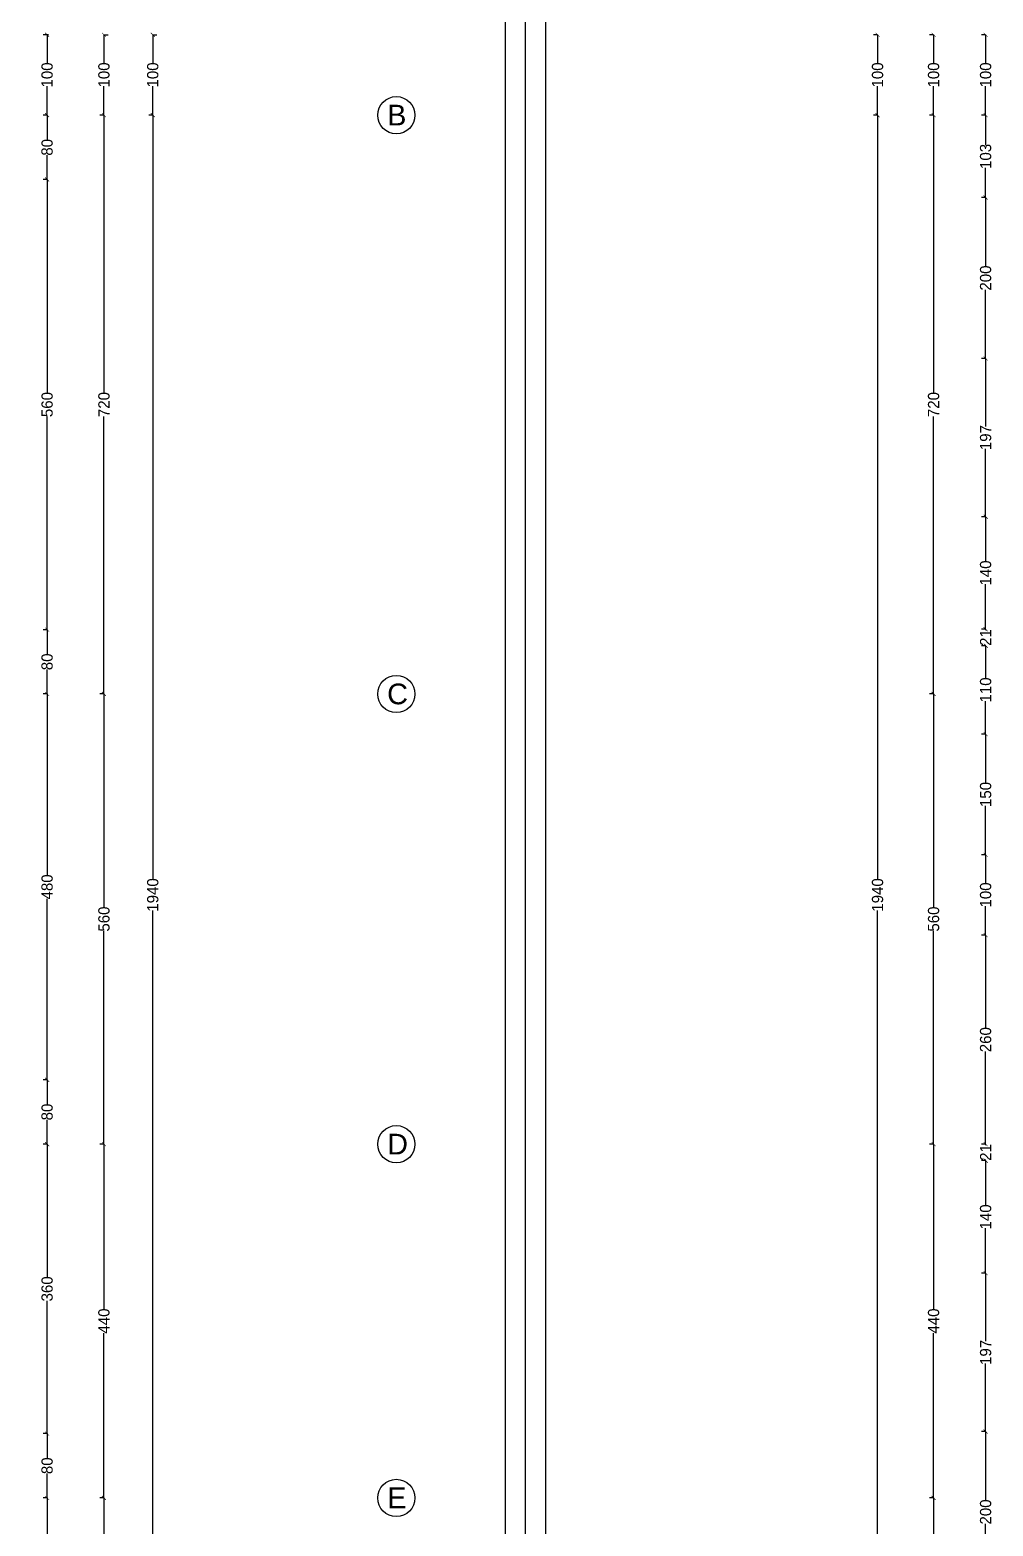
# Model space of a CAD drawing. Header units: millimetres. Extents: x 11848 to 21447, y 11375 to 20030.
# Drawn here: x 19586 to 20783, y 17233 to 19095 of the extents above; entities that cross this region are included whole.
import ezdxf

# ---------------------------------------------------------------- set-up
doc = ezdxf.new("R2010")
doc.units = ezdxf.units.MM
for name, color, linetype in [('CZM YAZI', 40, 'Continuous'), ('CZM ÖLÇÜ', 142, 'Continuous'), ('YAZI', 4, 'Continuous')]:
    doc.layers.add(name, color=color, linetype=linetype)
doc.styles.add('dış ölçü', font='BASKVILL.TTF')
doc.styles.get("Standard").update_dxf_attribs({"font": 'arial.ttf'})
doc.dimstyles.new('dış ölçü', dxfattribs={"dimtxt": 14, "dimasz": 5, "dimexe": 5, "dimexo": 5, "dimgap": 0.09, "dimtad": 0, "dimdec": 0, "dimzin": 0, "dimdsep": 46, "dimtxsty": 'dış ölçü', "dimblk": 'ARCHTICK', "dimcen": 0, "dimadec": 0, "dimazin": 0, "dimtfac": 1, "dimtdec": 0, "dimtix": 1, "dimtofl": 0, "dimtmove": 0, "dimatfit": 3, "dimldrblk": 'ARCHTICK', "dimfxl": 5, "dimfxlon": 1, "dimtolj": 1, "dimtzin": 0, "dimarcsym": 0})

# ---------------------------------------------------------------- blocks, each defined once
blk = doc.blocks.new('_ArchTick')
at = {"color": 0, "linetype": 'ByBlock', "const_width": 0.15}
blk.add_lwpolyline([(-0.5, -0.5), (0.5, 0.5)], dxfattribs=at)
blk = doc.blocks.new('*D333')
at = {"layer": 'CZM ÖLÇÜ', "color": 0, "lineweight": -2, "transparency": 16777216}
for p, q in [((20709.3, 18988.5), (20704.3, 18988.5)), ((20709.3, 18988.5), (20709.3, 18643.1)), ((20709.3, 18268.5), (20709.3, 18613.8)), ((20709.3, 18268.5), (20704.3, 18268.5))]:
    blk.add_line(p, q, dxfattribs=at)
at = {"layer": 'Defpoints', "color": 0, "transparency": 16777216}
for p in [(20709.3, 18988.5), (20709.3, 18268.5), (20709.3, 18268.5)]:
    blk.add_point(p, dxfattribs=at)
at = {"layer": 'CZM ÖLÇÜ', "color": 0, "lineweight": -2, "transparency": 16777216, "xscale": 5, "yscale": 5, "zscale": 5}
for p, rotation in [((20709.3, 18988.5), 90), ((20709.3, 18268.5), 270)]:
    blk.add_blockref('_ArchTick', p, dxfattribs=dict(at, rotation=rotation))
at = {"layer": 'CZM ÖLÇÜ', "color": 0, "transparency": 16777216, "insert": (20709.3, 18628.5), "char_height": 14, "attachment_point": 5, "rotation": 90, "style": 'dış ölçü'}
blk.add_mtext('\\A1;720', dxfattribs=at)
blk = doc.blocks.new('*D334')
at = {"layer": 'CZM ÖLÇÜ', "color": 0, "lineweight": -2, "transparency": 16777216}
for p, q in [((20709.3, 18268.5), (20704.3, 18268.5)), ((20709.3, 18268.5), (20709.3, 18003.4)), ((20709.3, 17708.5), (20709.3, 17973.5)), ((20709.3, 17708.5), (20704.3, 17708.5))]:
    blk.add_line(p, q, dxfattribs=at)
at = {"layer": 'Defpoints', "color": 0, "transparency": 16777216}
for p in [(20709.3, 18268.5), (20709.3, 17708.5), (20709.3, 17708.5)]:
    blk.add_point(p, dxfattribs=at)
at = {"layer": 'CZM ÖLÇÜ', "color": 0, "lineweight": -2, "transparency": 16777216, "xscale": 5, "yscale": 5, "zscale": 5}
for p, rotation in [((20709.3, 18268.5), 90), ((20709.3, 17708.5), 270)]:
    blk.add_blockref('_ArchTick', p, dxfattribs=dict(at, rotation=rotation))
at = {"layer": 'CZM ÖLÇÜ', "color": 0, "transparency": 16777216, "insert": (20709.3, 17988.5), "char_height": 14, "attachment_point": 5, "rotation": 90, "style": 'dış ölçü'}
blk.add_mtext('\\A1;560', dxfattribs=at)
blk = doc.blocks.new('*D335')
at = {"layer": 'CZM ÖLÇÜ', "color": 0, "lineweight": -2, "transparency": 16777216}
for p, q in [((20709.3, 17708.5), (20704.3, 17708.5)), ((20709.3, 17708.5), (20709.3, 17503.3)), ((20709.3, 17268.5), (20709.3, 17473.6)), ((20709.3, 17268.5), (20704.3, 17268.5))]:
    blk.add_line(p, q, dxfattribs=at)
at = {"layer": 'Defpoints', "color": 0, "transparency": 16777216}
for p in [(20709.3, 17708.5), (20709.3, 17268.5), (20709.3, 17268.5)]:
    blk.add_point(p, dxfattribs=at)
at = {"layer": 'CZM ÖLÇÜ', "color": 0, "lineweight": -2, "transparency": 16777216, "xscale": 5, "yscale": 5, "zscale": 5}
for p, rotation in [((20709.3, 17708.5), 90), ((20709.3, 17268.5), 270)]:
    blk.add_blockref('_ArchTick', p, dxfattribs=dict(at, rotation=rotation))
at = {"layer": 'CZM ÖLÇÜ', "color": 0, "transparency": 16777216, "insert": (20709.3, 17488.5), "char_height": 14, "attachment_point": 5, "rotation": 90, "style": 'dış ölçü'}
blk.add_mtext('\\A1;440', dxfattribs=at)
blk = doc.blocks.new('*D336')
at = {"layer": 'CZM ÖLÇÜ', "color": 0, "lineweight": -2, "transparency": 16777216}
for p, q in [((20709.3, 17268.5), (20704.3, 17268.5)), ((20709.3, 17268.5), (20709.3, 17193.3)), ((20709.3, 17089.9), (20709.3, 17165.1)), ((20709.3, 17089.9), (20704.3, 17089.9))]:
    blk.add_line(p, q, dxfattribs=at)
at = {"layer": 'Defpoints', "color": 0, "transparency": 16777216}
for p in [(20709.3, 17268.5), (20709.3, 17089.9), (20709.3, 17089.9)]:
    blk.add_point(p, dxfattribs=at)
at = {"layer": 'CZM ÖLÇÜ', "color": 0, "lineweight": -2, "transparency": 16777216, "xscale": 5, "yscale": 5, "zscale": 5}
for p, rotation in [((20709.3, 17268.5), 90), ((20709.3, 17089.9), 270)]:
    blk.add_blockref('_ArchTick', p, dxfattribs=dict(at, rotation=rotation))
at = {"layer": 'CZM ÖLÇÜ', "color": 0, "transparency": 16777216, "insert": (20709.3, 17179.2), "char_height": 14, "attachment_point": 5, "rotation": 90, "style": 'dış ölçü'}
blk.add_mtext('\\A1;179', dxfattribs=at)
blk = doc.blocks.new('*D338')
at = {"layer": 'CZM ÖLÇÜ', "color": 0, "lineweight": -2, "transparency": 16777216}
for p, q in [((20639.6, 18988.5), (20634.6, 18988.5)), ((20639.6, 18988.5), (20639.6, 18037.7)), ((20639.6, 17048.5), (20639.6, 17999.2)), ((20639.6, 17048.5), (20634.6, 17048.5))]:
    blk.add_line(p, q, dxfattribs=at)
at = {"layer": 'Defpoints', "color": 0, "transparency": 16777216}
for p in [(20639.6, 18988.5), (20639.6, 18988.5), (20639.6, 17048.5)]:
    blk.add_point(p, dxfattribs=at)
at = {"layer": 'CZM ÖLÇÜ', "color": 0, "lineweight": -2, "transparency": 16777216, "xscale": 5, "yscale": 5, "zscale": 5}
for p, rotation in [((20639.6, 18988.5), 90), ((20639.6, 17048.5), 270)]:
    blk.add_blockref('_ArchTick', p, dxfattribs=dict(at, rotation=rotation))
at = {"layer": 'CZM ÖLÇÜ', "color": 0, "transparency": 16777216, "insert": (20639.6, 18018.5), "char_height": 14, "attachment_point": 5, "rotation": 90, "style": 'dış ölçü'}
blk.add_mtext('\\A1;1940', dxfattribs=at)
blk = doc.blocks.new('*D339')
at = {"layer": 'CZM ÖLÇÜ', "color": 0, "lineweight": -2, "transparency": 16777216}
for p, q in [((20774, 19088.5), (20769, 19088.5)), ((20774, 19088.5), (20774, 19052.6)), ((20774, 18988.5), (20774, 19024.4)), ((20774, 18988.5), (20769, 18988.5))]:
    blk.add_line(p, q, dxfattribs=at)
at = {"layer": 'Defpoints', "color": 0, "transparency": 16777216}
for p in [(20774, 19088.5), (20774, 18988.5), (20774, 18988.5)]:
    blk.add_point(p, dxfattribs=at)
at = {"layer": 'CZM ÖLÇÜ', "color": 0, "lineweight": -2, "transparency": 16777216, "xscale": 5, "yscale": 5, "zscale": 5}
for p, rotation in [((20774, 19088.5), 90), ((20774, 18988.5), 270)]:
    blk.add_blockref('_ArchTick', p, dxfattribs=dict(at, rotation=rotation))
at = {"layer": 'CZM ÖLÇÜ', "color": 0, "transparency": 16777216, "insert": (20774, 19038.5), "char_height": 14, "attachment_point": 5, "rotation": 90, "style": 'dış ölçü'}
blk.add_mtext('\\A1;100', dxfattribs=at)
blk = doc.blocks.new('*D340')
at = {"layer": 'CZM ÖLÇÜ', "color": 0, "lineweight": -2, "transparency": 16777216}
for p, q in [((20774, 18988.5), (20769, 18988.5)), ((20774, 18988.5), (20774, 18951.3)), ((20774, 18885.9), (20774, 18923.1)), ((20774, 18885.9), (20769, 18885.9))]:
    blk.add_line(p, q, dxfattribs=at)
at = {"layer": 'Defpoints', "color": 0, "transparency": 16777216}
for p in [(20774, 18988.5), (20774, 18885.9), (20774, 18885.9)]:
    blk.add_point(p, dxfattribs=at)
at = {"layer": 'CZM ÖLÇÜ', "color": 0, "lineweight": -2, "transparency": 16777216, "xscale": 5, "yscale": 5, "zscale": 5}
for p, rotation in [((20774, 18988.5), 90), ((20774, 18885.9), 270)]:
    blk.add_blockref('_ArchTick', p, dxfattribs=dict(at, rotation=rotation))
at = {"layer": 'CZM ÖLÇÜ', "color": 0, "transparency": 16777216, "insert": (20774, 18937.2), "char_height": 14, "attachment_point": 5, "rotation": 90, "style": 'dış ölçü'}
blk.add_mtext('\\A1;103', dxfattribs=at)
blk = doc.blocks.new('*D341')
at = {"layer": 'CZM ÖLÇÜ', "color": 0, "lineweight": -2, "transparency": 16777216}
for p, q in [((20774, 18885.9), (20769, 18885.9)), ((20774, 18885.9), (20774, 18800.7)), ((20774, 18685.9), (20774, 18771.1)), ((20774, 18685.9), (20769, 18685.9))]:
    blk.add_line(p, q, dxfattribs=at)
at = {"layer": 'Defpoints', "color": 0, "transparency": 16777216}
for p in [(20774, 18885.9), (20774, 18685.9), (20774, 18685.9)]:
    blk.add_point(p, dxfattribs=at)
at = {"layer": 'CZM ÖLÇÜ', "color": 0, "lineweight": -2, "transparency": 16777216, "xscale": 5, "yscale": 5, "zscale": 5}
for p, rotation in [((20774, 18885.9), 90), ((20774, 18685.9), 270)]:
    blk.add_blockref('_ArchTick', p, dxfattribs=dict(at, rotation=rotation))
at = {"layer": 'CZM ÖLÇÜ', "color": 0, "transparency": 16777216, "insert": (20774, 18785.9), "char_height": 14, "attachment_point": 5, "rotation": 90, "style": 'dış ölçü'}
blk.add_mtext('\\A1;200', dxfattribs=at)
blk = doc.blocks.new('*D342')
at = {"layer": 'CZM ÖLÇÜ', "color": 0, "lineweight": -2, "transparency": 16777216}
for p, q in [((20774, 18685.9), (20769, 18685.9)), ((20774, 18685.9), (20774, 18601.4)), ((20774, 18489), (20774, 18573.5)), ((20774, 18489), (20769, 18489))]:
    blk.add_line(p, q, dxfattribs=at)
at = {"layer": 'Defpoints', "color": 0, "transparency": 16777216}
for p in [(20774, 18685.9), (20774, 18489), (20774, 18489)]:
    blk.add_point(p, dxfattribs=at)
at = {"layer": 'CZM ÖLÇÜ', "color": 0, "lineweight": -2, "transparency": 16777216, "xscale": 5, "yscale": 5, "zscale": 5}
for p, rotation in [((20774, 18685.9), 90), ((20774, 18489), 270)]:
    blk.add_blockref('_ArchTick', p, dxfattribs=dict(at, rotation=rotation))
at = {"layer": 'CZM ÖLÇÜ', "color": 0, "transparency": 16777216, "insert": (20774, 18587.4), "char_height": 14, "attachment_point": 5, "rotation": 90, "style": 'dış ölçü'}
blk.add_mtext('\\A1;197', dxfattribs=at)
blk = doc.blocks.new('*D343')
at = {"layer": 'CZM ÖLÇÜ', "color": 0, "lineweight": -2, "transparency": 16777216}
for p, q in [((20774, 18489), (20769, 18489)), ((20774, 18489), (20774, 18433.1)), ((20774, 18349), (20774, 18404.9)), ((20774, 18349), (20769, 18349))]:
    blk.add_line(p, q, dxfattribs=at)
at = {"layer": 'Defpoints', "color": 0, "transparency": 16777216}
for p in [(20774, 18489), (20774, 18349), (20774, 18349)]:
    blk.add_point(p, dxfattribs=at)
at = {"layer": 'CZM ÖLÇÜ', "color": 0, "lineweight": -2, "transparency": 16777216, "xscale": 5, "yscale": 5, "zscale": 5}
for p, rotation in [((20774, 18489), 90), ((20774, 18349), 270)]:
    blk.add_blockref('_ArchTick', p, dxfattribs=dict(at, rotation=rotation))
at = {"layer": 'CZM ÖLÇÜ', "color": 0, "transparency": 16777216, "insert": (20774, 18419), "char_height": 14, "attachment_point": 5, "rotation": 90, "style": 'dış ölçü'}
blk.add_mtext('\\A1;140', dxfattribs=at)
blk = doc.blocks.new('*D344')
at = {"layer": 'CZM ÖLÇÜ', "color": 0, "lineweight": -2, "transparency": 16777216}
for p, q in [((20774, 18349), (20769, 18349)), ((20774, 18349), (20774, 18347.7)), ((20774, 18328.5), (20769, 18328.5)), ((20774, 18328.5), (20774, 18329.8))]:
    blk.add_line(p, q, dxfattribs=at)
at = {"layer": 'Defpoints', "color": 0, "transparency": 16777216}
for p in [(20774, 18349), (20774, 18328.5), (20774, 18328.5)]:
    blk.add_point(p, dxfattribs=at)
at = {"layer": 'CZM ÖLÇÜ', "color": 0, "lineweight": -2, "transparency": 16777216, "xscale": 5, "yscale": 5, "zscale": 5}
for p, rotation in [((20774, 18349), 90), ((20774, 18328.5), 270)]:
    blk.add_blockref('_ArchTick', p, dxfattribs=dict(at, rotation=rotation))
at = {"layer": 'CZM ÖLÇÜ', "color": 0, "transparency": 16777216, "insert": (20774, 18338.7), "char_height": 14, "attachment_point": 5, "rotation": 90, "style": 'dış ölçü'}
blk.add_mtext('\\A1;21', dxfattribs=at)
blk = doc.blocks.new('*D345')
at = {"layer": 'CZM ÖLÇÜ', "color": 0, "lineweight": -2, "transparency": 16777216}
for p, q in [((20774, 18328.5), (20769, 18328.5)), ((20774, 18328.5), (20774, 18287.6)), ((20774, 18218.5), (20774, 18259.4)), ((20774, 18218.5), (20769, 18218.5))]:
    blk.add_line(p, q, dxfattribs=at)
at = {"layer": 'Defpoints', "color": 0, "transparency": 16777216}
for p in [(20774, 18328.5), (20774, 18218.5), (20774, 18218.5)]:
    blk.add_point(p, dxfattribs=at)
at = {"layer": 'CZM ÖLÇÜ', "color": 0, "lineweight": -2, "transparency": 16777216, "xscale": 5, "yscale": 5, "zscale": 5}
for p, rotation in [((20774, 18328.5), 90), ((20774, 18218.5), 270)]:
    blk.add_blockref('_ArchTick', p, dxfattribs=dict(at, rotation=rotation))
at = {"layer": 'CZM ÖLÇÜ', "color": 0, "transparency": 16777216, "insert": (20774, 18273.5), "char_height": 14, "attachment_point": 5, "rotation": 90, "style": 'dış ölçü'}
blk.add_mtext('\\A1;110', dxfattribs=at)
blk = doc.blocks.new('*D346')
at = {"layer": 'CZM ÖLÇÜ', "color": 0, "lineweight": -2, "transparency": 16777216}
for p, q in [((20774, 18218.5), (20769, 18218.5)), ((20774, 18218.5), (20774, 18157.6)), ((20774, 18068.5), (20774, 18129.4)), ((20774, 18068.5), (20769, 18068.5))]:
    blk.add_line(p, q, dxfattribs=at)
at = {"layer": 'Defpoints', "color": 0, "transparency": 16777216}
for p in [(20774, 18218.5), (20774, 18068.5), (20774, 18068.5)]:
    blk.add_point(p, dxfattribs=at)
at = {"layer": 'CZM ÖLÇÜ', "color": 0, "lineweight": -2, "transparency": 16777216, "xscale": 5, "yscale": 5, "zscale": 5}
for p, rotation in [((20774, 18218.5), 90), ((20774, 18068.5), 270)]:
    blk.add_blockref('_ArchTick', p, dxfattribs=dict(at, rotation=rotation))
at = {"layer": 'CZM ÖLÇÜ', "color": 0, "transparency": 16777216, "insert": (20774, 18143.5), "char_height": 14, "attachment_point": 5, "rotation": 90, "style": 'dış ölçü'}
blk.add_mtext('\\A1;150', dxfattribs=at)
blk = doc.blocks.new('*D347')
at = {"layer": 'CZM ÖLÇÜ', "color": 0, "lineweight": -2, "transparency": 16777216}
for p, q in [((20774, 18068.5), (20769, 18068.5)), ((20774, 18068.5), (20774, 18032.6)), ((20774, 17968.5), (20774, 18004.4)), ((20774, 17968.5), (20769, 17968.5))]:
    blk.add_line(p, q, dxfattribs=at)
at = {"layer": 'Defpoints', "color": 0, "transparency": 16777216}
for p in [(20774, 18068.5), (20774, 17968.5), (20774, 17968.5)]:
    blk.add_point(p, dxfattribs=at)
at = {"layer": 'CZM ÖLÇÜ', "color": 0, "lineweight": -2, "transparency": 16777216, "xscale": 5, "yscale": 5, "zscale": 5}
for p, rotation in [((20774, 18068.5), 90), ((20774, 17968.5), 270)]:
    blk.add_blockref('_ArchTick', p, dxfattribs=dict(at, rotation=rotation))
at = {"layer": 'CZM ÖLÇÜ', "color": 0, "transparency": 16777216, "insert": (20774, 18018.5), "char_height": 14, "attachment_point": 5, "rotation": 90, "style": 'dış ölçü'}
blk.add_mtext('\\A1;100', dxfattribs=at)
blk = doc.blocks.new('*D348')
at = {"layer": 'CZM ÖLÇÜ', "color": 0, "lineweight": -2, "transparency": 16777216}
for p, q in [((20774, 17968.5), (20769, 17968.5)), ((20774, 17968.5), (20774, 17853.3)), ((20774, 17708.5), (20774, 17823.6)), ((20774, 17708.5), (20769, 17708.5))]:
    blk.add_line(p, q, dxfattribs=at)
at = {"layer": 'Defpoints', "color": 0, "transparency": 16777216}
for p in [(20774, 17968.5), (20774, 17708.5), (20774, 17708.5)]:
    blk.add_point(p, dxfattribs=at)
at = {"layer": 'CZM ÖLÇÜ', "color": 0, "lineweight": -2, "transparency": 16777216, "xscale": 5, "yscale": 5, "zscale": 5}
for p, rotation in [((20774, 17968.5), 90), ((20774, 17708.5), 270)]:
    blk.add_blockref('_ArchTick', p, dxfattribs=dict(at, rotation=rotation))
at = {"layer": 'CZM ÖLÇÜ', "color": 0, "transparency": 16777216, "insert": (20774, 17838.5), "char_height": 14, "attachment_point": 5, "rotation": 90, "style": 'dış ölçü'}
blk.add_mtext('\\A1;260', dxfattribs=at)
blk = doc.blocks.new('*D349')
at = {"layer": 'CZM ÖLÇÜ', "color": 0, "lineweight": -2, "transparency": 16777216}
for p, q in [((20774, 17708.5), (20769, 17708.5)), ((20774, 17708.5), (20774, 17707.2)), ((20774, 17688), (20769, 17688)), ((20774, 17688), (20774, 17689.3))]:
    blk.add_line(p, q, dxfattribs=at)
at = {"layer": 'Defpoints', "color": 0, "transparency": 16777216}
for p in [(20774, 17708.5), (20774, 17688), (20774, 17688)]:
    blk.add_point(p, dxfattribs=at)
at = {"layer": 'CZM ÖLÇÜ', "color": 0, "lineweight": -2, "transparency": 16777216, "xscale": 5, "yscale": 5, "zscale": 5}
for p, rotation in [((20774, 17708.5), 90), ((20774, 17688), 270)]:
    blk.add_blockref('_ArchTick', p, dxfattribs=dict(at, rotation=rotation))
at = {"layer": 'CZM ÖLÇÜ', "color": 0, "transparency": 16777216, "insert": (20774, 17698.2), "char_height": 14, "attachment_point": 5, "rotation": 90, "style": 'dış ölçü'}
blk.add_mtext('\\A1;21', dxfattribs=at)
blk = doc.blocks.new('*D350')
at = {"layer": 'CZM ÖLÇÜ', "color": 0, "lineweight": -2, "transparency": 16777216}
for p, q in [((20774, 17688), (20769, 17688)), ((20774, 17688), (20774, 17632.1)), ((20774, 17548), (20774, 17603.9)), ((20774, 17548), (20769, 17548))]:
    blk.add_line(p, q, dxfattribs=at)
at = {"layer": 'Defpoints', "color": 0, "transparency": 16777216}
for p in [(20774, 17688), (20774, 17548), (20774, 17548)]:
    blk.add_point(p, dxfattribs=at)
at = {"layer": 'CZM ÖLÇÜ', "color": 0, "lineweight": -2, "transparency": 16777216, "xscale": 5, "yscale": 5, "zscale": 5}
for p, rotation in [((20774, 17688), 90), ((20774, 17548), 270)]:
    blk.add_blockref('_ArchTick', p, dxfattribs=dict(at, rotation=rotation))
at = {"layer": 'CZM ÖLÇÜ', "color": 0, "transparency": 16777216, "insert": (20774, 17618), "char_height": 14, "attachment_point": 5, "rotation": 90, "style": 'dış ölçü'}
blk.add_mtext('\\A1;140', dxfattribs=at)
blk = doc.blocks.new('*D351')
at = {"layer": 'CZM ÖLÇÜ', "color": 0, "lineweight": -2, "transparency": 16777216}
for p, q in [((20774, 17548), (20769, 17548)), ((20774, 17548), (20774, 17463.4)), ((20774, 17351), (20774, 17435.5)), ((20774, 17351), (20769, 17351))]:
    blk.add_line(p, q, dxfattribs=at)
at = {"layer": 'Defpoints', "color": 0, "transparency": 16777216}
for p in [(20774, 17548), (20774, 17351), (20774, 17351)]:
    blk.add_point(p, dxfattribs=at)
at = {"layer": 'CZM ÖLÇÜ', "color": 0, "lineweight": -2, "transparency": 16777216, "xscale": 5, "yscale": 5, "zscale": 5}
for p, rotation in [((20774, 17548), 90), ((20774, 17351), 270)]:
    blk.add_blockref('_ArchTick', p, dxfattribs=dict(at, rotation=rotation))
at = {"layer": 'CZM ÖLÇÜ', "color": 0, "transparency": 16777216, "insert": (20774, 17449.5), "char_height": 14, "attachment_point": 5, "rotation": 90, "style": 'dış ölçü'}
blk.add_mtext('\\A1;197', dxfattribs=at)
blk = doc.blocks.new('*D352')
at = {"layer": 'CZM ÖLÇÜ', "color": 0, "lineweight": -2, "transparency": 16777216}
for p, q in [((20774, 17351), (20769, 17351)), ((20774, 17351), (20774, 17265.8)), ((20774, 17151), (20774, 17236.2)), ((20774, 17151), (20769, 17151))]:
    blk.add_line(p, q, dxfattribs=at)
at = {"layer": 'Defpoints', "color": 0, "transparency": 16777216}
for p in [(20774, 17351), (20774, 17151), (20774, 17151)]:
    blk.add_point(p, dxfattribs=at)
at = {"layer": 'CZM ÖLÇÜ', "color": 0, "lineweight": -2, "transparency": 16777216, "xscale": 5, "yscale": 5, "zscale": 5}
for p, rotation in [((20774, 17351), 90), ((20774, 17151), 270)]:
    blk.add_blockref('_ArchTick', p, dxfattribs=dict(at, rotation=rotation))
at = {"layer": 'CZM ÖLÇÜ', "color": 0, "transparency": 16777216, "insert": (20774, 17251), "char_height": 14, "attachment_point": 5, "rotation": 90, "style": 'dış ölçü'}
blk.add_mtext('\\A1;200', dxfattribs=at)
blk = doc.blocks.new('*D357')
at = {"layer": 'CZM ÖLÇÜ', "color": 0, "lineweight": -2, "transparency": 16777216}
for p, q in [((20709.3, 19088.5), (20704.3, 19088.5)), ((20709.3, 19088.5), (20709.3, 19052.6)), ((20709.3, 18988.5), (20709.3, 19024.4)), ((20709.3, 18988.5), (20704.3, 18988.5))]:
    blk.add_line(p, q, dxfattribs=at)
at = {"layer": 'Defpoints', "color": 0, "transparency": 16777216}
for p in [(20709.3, 19088.5), (20709.3, 18988.5), (20709.3, 18988.5)]:
    blk.add_point(p, dxfattribs=at)
at = {"layer": 'CZM ÖLÇÜ', "color": 0, "lineweight": -2, "transparency": 16777216, "xscale": 5, "yscale": 5, "zscale": 5}
for p, rotation in [((20709.3, 19088.5), 90), ((20709.3, 18988.5), 270)]:
    blk.add_blockref('_ArchTick', p, dxfattribs=dict(at, rotation=rotation))
at = {"layer": 'CZM ÖLÇÜ', "color": 0, "transparency": 16777216, "insert": (20709.3, 19038.5), "char_height": 14, "attachment_point": 5, "rotation": 90, "style": 'dış ölçü'}
blk.add_mtext('\\A1;100', dxfattribs=at)
blk = doc.blocks.new('*D358')
at = {"layer": 'CZM ÖLÇÜ', "color": 0, "lineweight": -2, "transparency": 16777216}
for p, q in [((20639.6, 19088.5), (20634.6, 19088.5)), ((20639.6, 19088.5), (20639.6, 19052.6)), ((20639.6, 18988.5), (20639.6, 19024.4)), ((20639.6, 18988.5), (20634.6, 18988.5))]:
    blk.add_line(p, q, dxfattribs=at)
at = {"layer": 'Defpoints', "color": 0, "transparency": 16777216}
for p in [(20639.6, 19088.5), (20639.6, 18988.5), (20639.6, 18988.5)]:
    blk.add_point(p, dxfattribs=at)
at = {"layer": 'CZM ÖLÇÜ', "color": 0, "lineweight": -2, "transparency": 16777216, "xscale": 5, "yscale": 5, "zscale": 5}
for p, rotation in [((20639.6, 19088.5), 90), ((20639.6, 18988.5), 270)]:
    blk.add_blockref('_ArchTick', p, dxfattribs=dict(at, rotation=rotation))
at = {"layer": 'CZM ÖLÇÜ', "color": 0, "transparency": 16777216, "insert": (20639.6, 19038.5), "char_height": 14, "attachment_point": 5, "rotation": 90, "style": 'dış ölçü'}
blk.add_mtext('\\A1;100', dxfattribs=at)
blk = doc.blocks.new('DSFSFSFFSF')
at = {"layer": 'YAZI'}
for points in [[(70404.7, 82998.6), (77154.7, 82998.6), (77154.7, 78498.6), (70404.7, 78498.6)], [(70429.7, 82973.6), (77129.7, 82973.6), (77129.7, 78523.6), (70429.7, 78523.6)], [(70454.7, 82948.6), (77104.7, 82948.6), (77104.7, 78548.6), (70454.7, 78548.6)]]:
    blk.add_lwpolyline(points, close=True, dxfattribs=at)
blk = doc.blocks.new('*D367')
at = {"layer": 'CZM ÖLÇÜ', "color": 0, "lineweight": -2, "transparency": 16777216}
for p, q in [((19677.6, 18988.5), (19672.6, 18988.5)), ((19677.6, 18988.5), (19677.6, 18643.1)), ((19677.6, 18268.5), (19677.6, 18613.8)), ((19677.6, 18268.5), (19672.6, 18268.5))]:
    blk.add_line(p, q, dxfattribs=at)
at = {"layer": 'Defpoints', "color": 0, "transparency": 16777216}
for p in [(19677.6, 18988.5), (19677.6, 18268.5), (19677.6, 18268.5)]:
    blk.add_point(p, dxfattribs=at)
at = {"layer": 'CZM ÖLÇÜ', "color": 0, "lineweight": -2, "transparency": 16777216, "xscale": 5, "yscale": 5, "zscale": 5}
for p, rotation in [((19677.6, 18988.5), 90), ((19677.6, 18268.5), 270)]:
    blk.add_blockref('_ArchTick', p, dxfattribs=dict(at, rotation=rotation))
at = {"layer": 'CZM ÖLÇÜ', "color": 0, "transparency": 16777216, "insert": (19677.6, 18628.5), "char_height": 14, "attachment_point": 5, "rotation": 90, "style": 'dış ölçü'}
blk.add_mtext('\\A1;720', dxfattribs=at)
blk = doc.blocks.new('*D368')
at = {"layer": 'CZM ÖLÇÜ', "color": 0, "lineweight": -2, "transparency": 16777216}
for p, q in [((19677.6, 18268.5), (19672.6, 18268.5)), ((19677.6, 18268.5), (19677.6, 18003.4)), ((19677.6, 17708.5), (19677.6, 17973.5)), ((19677.6, 17708.5), (19672.6, 17708.5))]:
    blk.add_line(p, q, dxfattribs=at)
at = {"layer": 'Defpoints', "color": 0, "transparency": 16777216}
for p in [(19677.6, 18268.5), (19677.6, 17708.5), (19677.6, 17708.5)]:
    blk.add_point(p, dxfattribs=at)
at = {"layer": 'CZM ÖLÇÜ', "color": 0, "lineweight": -2, "transparency": 16777216, "xscale": 5, "yscale": 5, "zscale": 5}
for p, rotation in [((19677.6, 18268.5), 90), ((19677.6, 17708.5), 270)]:
    blk.add_blockref('_ArchTick', p, dxfattribs=dict(at, rotation=rotation))
at = {"layer": 'CZM ÖLÇÜ', "color": 0, "transparency": 16777216, "insert": (19677.6, 17988.5), "char_height": 14, "attachment_point": 5, "rotation": 90, "style": 'dış ölçü'}
blk.add_mtext('\\A1;560', dxfattribs=at)
blk = doc.blocks.new('*D369')
at = {"layer": 'CZM ÖLÇÜ', "color": 0, "lineweight": -2, "transparency": 16777216}
for p, q in [((19677.6, 17708.5), (19672.6, 17708.5)), ((19677.6, 17708.5), (19677.6, 17503.3)), ((19677.6, 17268.5), (19677.6, 17473.6)), ((19677.6, 17268.5), (19672.6, 17268.5))]:
    blk.add_line(p, q, dxfattribs=at)
at = {"layer": 'Defpoints', "color": 0, "transparency": 16777216}
for p in [(19677.6, 17708.5), (19677.6, 17268.5), (19677.6, 17268.5)]:
    blk.add_point(p, dxfattribs=at)
at = {"layer": 'CZM ÖLÇÜ', "color": 0, "lineweight": -2, "transparency": 16777216, "xscale": 5, "yscale": 5, "zscale": 5}
for p, rotation in [((19677.6, 17708.5), 90), ((19677.6, 17268.5), 270)]:
    blk.add_blockref('_ArchTick', p, dxfattribs=dict(at, rotation=rotation))
at = {"layer": 'CZM ÖLÇÜ', "color": 0, "transparency": 16777216, "insert": (19677.6, 17488.5), "char_height": 14, "attachment_point": 5, "rotation": 90, "style": 'dış ölçü'}
blk.add_mtext('\\A1;440', dxfattribs=at)
blk = doc.blocks.new('*D370')
at = {"layer": 'CZM ÖLÇÜ', "color": 0, "lineweight": -2, "transparency": 16777216}
for p, q in [((19677.6, 17268.5), (19672.6, 17268.5)), ((19677.6, 17268.5), (19677.6, 17193.3)), ((19677.6, 17089.9), (19677.6, 17165.1)), ((19677.6, 17089.9), (19672.6, 17089.9))]:
    blk.add_line(p, q, dxfattribs=at)
at = {"layer": 'Defpoints', "color": 0, "transparency": 16777216}
for p in [(19677.6, 17268.5), (19677.6, 17089.9), (19677.6, 17089.9)]:
    blk.add_point(p, dxfattribs=at)
at = {"layer": 'CZM ÖLÇÜ', "color": 0, "lineweight": -2, "transparency": 16777216, "xscale": 5, "yscale": 5, "zscale": 5}
for p, rotation in [((19677.6, 17268.5), 90), ((19677.6, 17089.9), 270)]:
    blk.add_blockref('_ArchTick', p, dxfattribs=dict(at, rotation=rotation))
at = {"layer": 'CZM ÖLÇÜ', "color": 0, "transparency": 16777216, "insert": (19677.6, 17179.2), "char_height": 14, "attachment_point": 5, "rotation": 90, "style": 'dış ölçü'}
blk.add_mtext('\\A1;179', dxfattribs=at)
blk = doc.blocks.new('*D386')
at = {"layer": 'CZM ÖLÇÜ', "color": 0, "lineweight": -2, "transparency": 16777216}
for p, q in [((19738.3, 18988.5), (19733.3, 18988.5)), ((19738.3, 18988.5), (19738.3, 18037.7)), ((19738.3, 17048.5), (19738.3, 17999.2)), ((19738.3, 17048.5), (19733.3, 17048.5))]:
    blk.add_line(p, q, dxfattribs=at)
at = {"layer": 'Defpoints', "color": 0, "transparency": 16777216}
for p in [(19738.3, 18988.5), (19738.3, 18988.5), (19738.3, 17048.5)]:
    blk.add_point(p, dxfattribs=at)
at = {"layer": 'CZM ÖLÇÜ', "color": 0, "lineweight": -2, "transparency": 16777216, "xscale": 5, "yscale": 5, "zscale": 5}
for p, rotation in [((19738.3, 18988.5), 90), ((19738.3, 17048.5), 270)]:
    blk.add_blockref('_ArchTick', p, dxfattribs=dict(at, rotation=rotation))
at = {"layer": 'CZM ÖLÇÜ', "color": 0, "transparency": 16777216, "insert": (19738.3, 18018.5), "char_height": 14, "attachment_point": 5, "rotation": 90, "style": 'dış ölçü'}
blk.add_mtext('\\A1;1940', dxfattribs=at)
blk = doc.blocks.new('*D395')
at = {"layer": 'CZM ÖLÇÜ', "color": 0, "lineweight": -2, "transparency": 16777216}
for p, q in [((19677.6, 19088.5), (19682.6, 19088.5)), ((19677.6, 19088.5), (19677.6, 19052.6)), ((19677.6, 18988.5), (19677.6, 19024.4)), ((19677.6, 18988.5), (19672.6, 18988.5))]:
    blk.add_line(p, q, dxfattribs=at)
at = {"layer": 'Defpoints', "color": 0, "transparency": 16777216}
for p in [(19677.6, 19088.5), (19677.6, 18988.5), (19677.6, 18988.5)]:
    blk.add_point(p, dxfattribs=at)
at = {"layer": 'CZM ÖLÇÜ', "color": 0, "lineweight": -2, "transparency": 16777216, "xscale": 5, "yscale": 5, "zscale": 5}
for p, rotation in [((19677.6, 19088.5), 90), ((19677.6, 18988.5), 270)]:
    blk.add_blockref('_ArchTick', p, dxfattribs=dict(at, rotation=rotation))
at = {"layer": 'CZM ÖLÇÜ', "color": 0, "transparency": 16777216, "insert": (19677.6, 19038.5), "char_height": 14, "attachment_point": 5, "rotation": 90, "style": 'dış ölçü'}
blk.add_mtext('\\A1;100', dxfattribs=at)
blk = doc.blocks.new('*D396')
at = {"layer": 'CZM ÖLÇÜ', "color": 0, "lineweight": -2, "transparency": 16777216}
for p, q in [((19738.3, 19088.5), (19743.3, 19088.5)), ((19738.3, 19088.5), (19738.3, 19052.6)), ((19738.3, 18988.5), (19738.3, 19024.4)), ((19738.3, 18988.5), (19733.3, 18988.5))]:
    blk.add_line(p, q, dxfattribs=at)
at = {"layer": 'Defpoints', "color": 0, "transparency": 16777216}
for p in [(19738.3, 19088.5), (19738.3, 18988.5), (19738.3, 18988.5)]:
    blk.add_point(p, dxfattribs=at)
at = {"layer": 'CZM ÖLÇÜ', "color": 0, "lineweight": -2, "transparency": 16777216, "xscale": 5, "yscale": 5, "zscale": 5}
for p, rotation in [((19738.3, 19088.5), 90), ((19738.3, 18988.5), 270)]:
    blk.add_blockref('_ArchTick', p, dxfattribs=dict(at, rotation=rotation))
at = {"layer": 'CZM ÖLÇÜ', "color": 0, "transparency": 16777216, "insert": (19738.3, 19038.5), "char_height": 14, "attachment_point": 5, "rotation": 90, "style": 'dış ölçü'}
blk.add_mtext('\\A1;100', dxfattribs=at)
blk = doc.blocks.new('*D412')
at = {"layer": 'CZM ÖLÇÜ', "color": 0, "lineweight": -2, "transparency": 16777216}
for p, q in [((19606.9, 17268.5), (19601.9, 17268.5)), ((19606.9, 17268.5), (19606.9, 17173.3)), ((19606.9, 17048.5), (19606.9, 17143.6)), ((19606.9, 17048.5), (19601.9, 17048.5))]:
    blk.add_line(p, q, dxfattribs=at)
at = {"layer": 'Defpoints', "color": 0, "transparency": 16777216}
for p in [(19606.9, 17268.5), (19606.9, 17268.5), (19606.9, 17048.5)]:
    blk.add_point(p, dxfattribs=at)
at = {"layer": 'CZM ÖLÇÜ', "color": 0, "lineweight": -2, "transparency": 16777216, "xscale": 5, "yscale": 5, "zscale": 5}
for p, rotation in [((19606.9, 17268.5), 90), ((19606.9, 17048.5), 270)]:
    blk.add_blockref('_ArchTick', p, dxfattribs=dict(at, rotation=rotation))
at = {"layer": 'CZM ÖLÇÜ', "color": 0, "transparency": 16777216, "insert": (19606.9, 17158.5), "char_height": 14, "attachment_point": 5, "rotation": 90, "style": 'dış ölçü'}
blk.add_mtext('\\A1;220', dxfattribs=at)
blk = doc.blocks.new('*D413')
at = {"layer": 'CZM ÖLÇÜ', "color": 0, "lineweight": -2, "transparency": 16777216}
for p, q in [((19606.9, 17348.5), (19601.9, 17348.5)), ((19606.9, 17348.5), (19606.9, 17318)), ((19606.9, 17268.5), (19606.9, 17298.9)), ((19606.9, 17268.5), (19601.9, 17268.5))]:
    blk.add_line(p, q, dxfattribs=at)
at = {"layer": 'Defpoints', "color": 0, "transparency": 16777216}
for p in [(19606.9, 17348.5), (19606.9, 17348.5), (19606.9, 17268.5)]:
    blk.add_point(p, dxfattribs=at)
at = {"layer": 'CZM ÖLÇÜ', "color": 0, "lineweight": -2, "transparency": 16777216, "xscale": 5, "yscale": 5, "zscale": 5}
for p, rotation in [((19606.9, 17348.5), 90), ((19606.9, 17268.5), 270)]:
    blk.add_blockref('_ArchTick', p, dxfattribs=dict(at, rotation=rotation))
at = {"layer": 'CZM ÖLÇÜ', "color": 0, "transparency": 16777216, "insert": (19606.9, 17308.5), "char_height": 14, "attachment_point": 5, "rotation": 90, "style": 'dış ölçü'}
blk.add_mtext('\\A1;80', dxfattribs=at)
blk = doc.blocks.new('*D414')
at = {"layer": 'CZM ÖLÇÜ', "color": 0, "lineweight": -2, "transparency": 16777216}
for p, q in [((19606.9, 17708.5), (19601.9, 17708.5)), ((19606.9, 17708.5), (19606.9, 17543.2)), ((19606.9, 17348.5), (19606.9, 17513.7)), ((19606.9, 17348.5), (19601.9, 17348.5))]:
    blk.add_line(p, q, dxfattribs=at)
at = {"layer": 'Defpoints', "color": 0, "transparency": 16777216}
for p in [(19606.9, 17708.5), (19606.9, 17708.5), (19606.9, 17348.5)]:
    blk.add_point(p, dxfattribs=at)
at = {"layer": 'CZM ÖLÇÜ', "color": 0, "lineweight": -2, "transparency": 16777216, "xscale": 5, "yscale": 5, "zscale": 5}
for p, rotation in [((19606.9, 17708.5), 90), ((19606.9, 17348.5), 270)]:
    blk.add_blockref('_ArchTick', p, dxfattribs=dict(at, rotation=rotation))
at = {"layer": 'CZM ÖLÇÜ', "color": 0, "transparency": 16777216, "insert": (19606.9, 17528.5), "char_height": 14, "attachment_point": 5, "rotation": 90, "style": 'dış ölçü'}
blk.add_mtext('\\A1;360', dxfattribs=at)
blk = doc.blocks.new('*D415')
at = {"layer": 'CZM ÖLÇÜ', "color": 0, "lineweight": -2, "transparency": 16777216}
for p, q in [((19606.9, 17788.5), (19601.9, 17788.5)), ((19606.9, 17788.5), (19606.9, 17758)), ((19606.9, 17708.5), (19606.9, 17738.9)), ((19606.9, 17708.5), (19601.9, 17708.5))]:
    blk.add_line(p, q, dxfattribs=at)
at = {"layer": 'Defpoints', "color": 0, "transparency": 16777216}
for p in [(19606.9, 17788.5), (19606.9, 17788.5), (19606.9, 17708.5)]:
    blk.add_point(p, dxfattribs=at)
at = {"layer": 'CZM ÖLÇÜ', "color": 0, "lineweight": -2, "transparency": 16777216, "xscale": 5, "yscale": 5, "zscale": 5}
for p, rotation in [((19606.9, 17788.5), 90), ((19606.9, 17708.5), 270)]:
    blk.add_blockref('_ArchTick', p, dxfattribs=dict(at, rotation=rotation))
at = {"layer": 'CZM ÖLÇÜ', "color": 0, "transparency": 16777216, "insert": (19606.9, 17748.5), "char_height": 14, "attachment_point": 5, "rotation": 90, "style": 'dış ölçü'}
blk.add_mtext('\\A1;80', dxfattribs=at)
blk = doc.blocks.new('*D416')
at = {"layer": 'CZM ÖLÇÜ', "color": 0, "lineweight": -2, "transparency": 16777216}
for p, q in [((19606.9, 18268.5), (19601.9, 18268.5)), ((19606.9, 18268.5), (19606.9, 18043.3)), ((19606.9, 17788.5), (19606.9, 18013.6)), ((19606.9, 17788.5), (19601.9, 17788.5))]:
    blk.add_line(p, q, dxfattribs=at)
at = {"layer": 'Defpoints', "color": 0, "transparency": 16777216}
for p in [(19606.9, 18268.5), (19606.9, 18268.5), (19606.9, 17788.5)]:
    blk.add_point(p, dxfattribs=at)
at = {"layer": 'CZM ÖLÇÜ', "color": 0, "lineweight": -2, "transparency": 16777216, "xscale": 5, "yscale": 5, "zscale": 5}
for p, rotation in [((19606.9, 18268.5), 90), ((19606.9, 17788.5), 270)]:
    blk.add_blockref('_ArchTick', p, dxfattribs=dict(at, rotation=rotation))
at = {"layer": 'CZM ÖLÇÜ', "color": 0, "transparency": 16777216, "insert": (19606.9, 18028.5), "char_height": 14, "attachment_point": 5, "rotation": 90, "style": 'dış ölçü'}
blk.add_mtext('\\A1;480', dxfattribs=at)
blk = doc.blocks.new('*D417')
at = {"layer": 'CZM ÖLÇÜ', "color": 0, "lineweight": -2, "transparency": 16777216}
for p, q in [((19606.9, 18348.5), (19601.9, 18348.5)), ((19606.9, 18348.5), (19606.9, 18318)), ((19606.9, 18268.5), (19606.9, 18298.9)), ((19606.9, 18268.5), (19601.9, 18268.5))]:
    blk.add_line(p, q, dxfattribs=at)
at = {"layer": 'Defpoints', "color": 0, "transparency": 16777216}
for p in [(19606.9, 18348.5), (19606.9, 18348.5), (19606.9, 18268.5)]:
    blk.add_point(p, dxfattribs=at)
at = {"layer": 'CZM ÖLÇÜ', "color": 0, "lineweight": -2, "transparency": 16777216, "xscale": 5, "yscale": 5, "zscale": 5}
for p, rotation in [((19606.9, 18348.5), 90), ((19606.9, 18268.5), 270)]:
    blk.add_blockref('_ArchTick', p, dxfattribs=dict(at, rotation=rotation))
at = {"layer": 'CZM ÖLÇÜ', "color": 0, "transparency": 16777216, "insert": (19606.9, 18308.5), "char_height": 14, "attachment_point": 5, "rotation": 90, "style": 'dış ölçü'}
blk.add_mtext('\\A1;80', dxfattribs=at)
blk = doc.blocks.new('*D418')
at = {"layer": 'CZM ÖLÇÜ', "color": 0, "lineweight": -2, "transparency": 16777216}
for p, q in [((19606.9, 18908.5), (19601.9, 18908.5)), ((19606.9, 18908.5), (19606.9, 18643.4)), ((19606.9, 18348.5), (19606.9, 18613.5)), ((19606.9, 18348.5), (19601.9, 18348.5))]:
    blk.add_line(p, q, dxfattribs=at)
at = {"layer": 'Defpoints', "color": 0, "transparency": 16777216}
for p in [(19606.9, 18908.5), (19606.9, 18908.5), (19606.9, 18348.5)]:
    blk.add_point(p, dxfattribs=at)
at = {"layer": 'CZM ÖLÇÜ', "color": 0, "lineweight": -2, "transparency": 16777216, "xscale": 5, "yscale": 5, "zscale": 5}
for p, rotation in [((19606.9, 18908.5), 90), ((19606.9, 18348.5), 270)]:
    blk.add_blockref('_ArchTick', p, dxfattribs=dict(at, rotation=rotation))
at = {"layer": 'CZM ÖLÇÜ', "color": 0, "transparency": 16777216, "insert": (19606.9, 18628.5), "char_height": 14, "attachment_point": 5, "rotation": 90, "style": 'dış ölçü'}
blk.add_mtext('\\A1;560', dxfattribs=at)
blk = doc.blocks.new('*D419')
at = {"layer": 'CZM ÖLÇÜ', "color": 0, "lineweight": -2, "transparency": 16777216}
for p, q in [((19606.9, 18988.5), (19601.9, 18988.5)), ((19606.9, 18988.5), (19606.9, 18958)), ((19606.9, 18908.5), (19606.9, 18938.9)), ((19606.9, 18908.5), (19601.9, 18908.5))]:
    blk.add_line(p, q, dxfattribs=at)
at = {"layer": 'Defpoints', "color": 0, "transparency": 16777216}
for p in [(19606.9, 18988.5), (19606.9, 18988.5), (19606.9, 18908.5)]:
    blk.add_point(p, dxfattribs=at)
at = {"layer": 'CZM ÖLÇÜ', "color": 0, "lineweight": -2, "transparency": 16777216, "xscale": 5, "yscale": 5, "zscale": 5}
for p, rotation in [((19606.9, 18988.5), 90), ((19606.9, 18908.5), 270)]:
    blk.add_blockref('_ArchTick', p, dxfattribs=dict(at, rotation=rotation))
at = {"layer": 'CZM ÖLÇÜ', "color": 0, "transparency": 16777216, "insert": (19606.9, 18948.5), "char_height": 14, "attachment_point": 5, "rotation": 90, "style": 'dış ölçü'}
blk.add_mtext('\\A1;80', dxfattribs=at)
blk = doc.blocks.new('*D420')
at = {"layer": 'CZM ÖLÇÜ', "color": 0, "lineweight": -2, "transparency": 16777216}
for p, q in [((19608.6, 19088.5), (19601.9, 19088.5)), ((19606.9, 19088.5), (19606.9, 19052.6)), ((19606.9, 18988.5), (19606.9, 19024.4)), ((19606.9, 18988.5), (19601.9, 18988.5))]:
    blk.add_line(p, q, dxfattribs=at)
at = {"layer": 'Defpoints', "color": 0, "transparency": 16777216}
for p in [(19606.9, 19088.5), (19613.6, 19088.5), (19606.9, 18988.5)]:
    blk.add_point(p, dxfattribs=at)
at = {"layer": 'CZM ÖLÇÜ', "color": 0, "lineweight": -2, "transparency": 16777216, "xscale": 5, "yscale": 5, "zscale": 5}
for p, rotation in [((19606.9, 19088.5), 90), ((19606.9, 18988.5), 270)]:
    blk.add_blockref('_ArchTick', p, dxfattribs=dict(at, rotation=rotation))
at = {"layer": 'CZM ÖLÇÜ', "color": 0, "transparency": 16777216, "insert": (19606.9, 19038.5), "char_height": 14, "attachment_point": 5, "rotation": 90, "style": 'dış ölçü'}
blk.add_mtext('\\A1;100', dxfattribs=at)

msp = doc.modelspace()

# ---------------------------------------------------------------- linework, layer by layer
at = {"layer": 'CZM YAZI'}
for centre in [(20041.102, 18988.463), (20041.102, 18268.463), (20041.102, 17708.463), (20041.102, 17268.463)]:
    msp.add_circle(centre, 23.162, dxfattribs=at)

# ---------------------------------------------------------------- block references
msp.add_blockref('DSFSFSFFSF', (-56928.251, -62968.536))

# ---------------------------------------------------------------- texts
at = {"layer": 'CZM YAZI', "char_height": 25.73885, "attachment_point": 1}
for s, insert in [('{\\fArial|b0|i0|c162|p34;B}', (20029.704, 19001.454)), ('{\\fArial|b0|i0|c162|p34;C}', (20029.704, 18281.454)), ('{\\fArial|b0|i0|c162|p34;D}', (20029.704, 17721.454)), ('{\\fArial|b0|i0|c162|p34;E}', (20029.704, 17281.454))]:
    msp.add_mtext_dynamic_manual_height_columns(s, width=58.8372, gutter_width=1, heights=[0], dxfattribs=dict(at, insert=insert))

# ---------------------------------------------------------------- dimensions: what is measured, and where the dimension line sits
at = {"layer": 'CZM ÖLÇÜ'}
for base, p1, p2, angle, picture, middle in [((19606.897, 19088.463), (19606.897, 18988.463), (19613.639, 19088.463), 270, '*D420', (19606.897, 19038.463)), ((19606.897, 18988.463), (19606.897, 18908.463), (19606.897, 18988.463), 270, '*D419', (19606.897, 18948.463)), ((19677.563, 18268.463), (19677.563, 18988.463), (19677.563, 18268.463), 90, '*D367', (19677.563, 18628.463)), ((20709.312, 18268.464), (20709.312, 18988.464), (20709.312, 18268.464), 90, '*D333', (20709.312, 18628.464)), ((20774.023, 18885.916), (20774.023, 18988.464), (20774.023, 18885.916), 90, '*D340', (20774.023, 18937.19)), ((19606.897, 18908.463), (19606.897, 18348.463), (19606.897, 18908.463), 270, '*D418', (19606.897, 18628.463)), ((20774.023, 18685.916), (20774.023, 18885.916), (20774.023, 18685.916), 90, '*D341', (20774.023, 18785.916)), ((20774.023, 18488.964), (20774.023, 18685.916), (20774.023, 18488.964), 90, '*D342', (20774.023, 18587.44)), ((20774.023, 18348.964), (20774.023, 18488.964), (20774.023, 18348.964), 90, '*D343', (20774.023, 18418.964)), ((19606.897, 18348.463), (19606.897, 18268.463), (19606.897, 18348.463), 270, '*D417', (19606.897, 18308.463)), ((20774.023109136, 18328.463764147), (20774.023109136, 18348.963764147), (20774.023109136, 18328.463764147), 90, '*D344', (20774.023109136, 18338.713764147)), ((20774.023, 18218.464), (20774.023, 18328.464), (20774.023, 18218.464), 90, '*D345', (20774.023, 18273.464)), ((19606.897, 18268.463), (19606.897, 17788.463), (19606.897, 18268.463), 270, '*D416', (19606.897, 18028.463)), ((19677.563, 17708.463), (19677.563, 18268.463), (19677.563, 17708.463), 90, '*D368', (19677.563, 17988.463)), ((20709.312, 17708.464), (20709.312, 18268.464), (20709.312, 17708.464), 90, '*D334', (20709.312, 17988.464)), ((20774.023, 18068.464), (20774.023, 18218.464), (20774.023, 18068.464), 90, '*D346', (20774.023, 18143.464)), ((20774.023, 17968.464), (20774.023, 18068.464), (20774.023, 17968.464), 90, '*D347', (20774.023, 18018.464)), ((20774.023, 17708.464), (20774.023, 17968.464), (20774.023, 17708.464), 90, '*D348', (20774.023, 17838.464)), ((19606.897, 17788.463), (19606.897, 17708.463), (19606.897, 17788.463), 270, '*D415', (19606.897, 17748.463)), ((19606.897, 17708.463), (19606.897, 17348.463), (19606.897, 17708.463), 270, '*D414', (19606.897, 17528.463)), ((19677.563, 17268.463), (19677.563, 17708.463), (19677.563, 17268.463), 90, '*D369', (19677.563, 17488.463)), ((20709.312, 17268.464), (20709.312, 17708.464), (20709.312, 17268.464), 90, '*D335', (20709.312, 17488.464)), ((20774.0231091, 17687.9637641), (20774.0231091, 17708.4637642), (20774.0231091, 17687.9637641), 90, '*D349', (20774.0231091, 17698.2137641)), ((20774.023, 17547.964), (20774.023, 17687.964), (20774.023, 17547.964), 90, '*D350', (20774.023, 17617.964)), ((20774.023, 17351.011), (20774.023, 17547.964), (20774.023, 17351.011), 90, '*D351', (20774.023, 17449.487)), ((19606.897, 17348.463), (19606.897, 17268.463), (19606.897, 17348.463), 270, '*D413', (19606.897, 17308.463)), ((20774.023, 17151.011), (20774.023, 17351.011), (20774.023, 17151.011), 90, '*D352', (20774.023, 17251.011)), ((19606.897, 17268.463), (19606.897, 17048.463), (19606.897, 17268.463), 270, '*D412', (19606.897, 17158.463)), ((19677.563, 17089.932), (19677.563, 17268.463), (19677.563, 17089.932), 90, '*D370', (19677.563, 17179.197)), ((20709.312, 17089.933), (20709.312, 17268.464), (20709.312, 17089.933), 90, '*D336', (20709.312, 17179.198))]:
    dim = msp.add_linear_dim(base=base, p1=p1, p2=p2, angle=angle, dimstyle='dış ölçü', override={"dimtmove": 1}, dxfattribs=at)
    dim.commit()
    dim.dimension.update_dxf_attribs({"geometry": picture, "text_midpoint": middle})
for p1, p2, picture, middle in [((19677.563, 19088.463), (19677.563, 18988.463), '*D395', (19677.563, 19038.463)), ((19738.343, 19088.463), (19738.343, 18988.463), '*D396', (19738.343, 19038.463)), ((20639.565, 19088.464), (20639.565, 18988.464), '*D358', (20639.565, 19038.464)), ((20709.312, 19088.464), (20709.312, 18988.464), '*D357', (20709.312, 19038.464)), ((20774.023, 19088.464), (20774.023, 18988.464), '*D339', (20774.023, 19038.464)), ((19738.343, 17048.463), (19738.343, 18988.463), '*D386', (19738.343, 18018.463)), ((20639.565, 17048.464), (20639.565, 18988.464), '*D338', (20639.565, 18018.464))]:
    dim = msp.add_aligned_dim(p1=p1, p2=p2, distance=0, dimstyle='dış ölçü', override={"dimtmove": 1}, dxfattribs=at)
    dim.commit()
    dim.dimension.update_dxf_attribs({"geometry": picture, "text_midpoint": middle})

doc.saveas('drawing.dxf')
